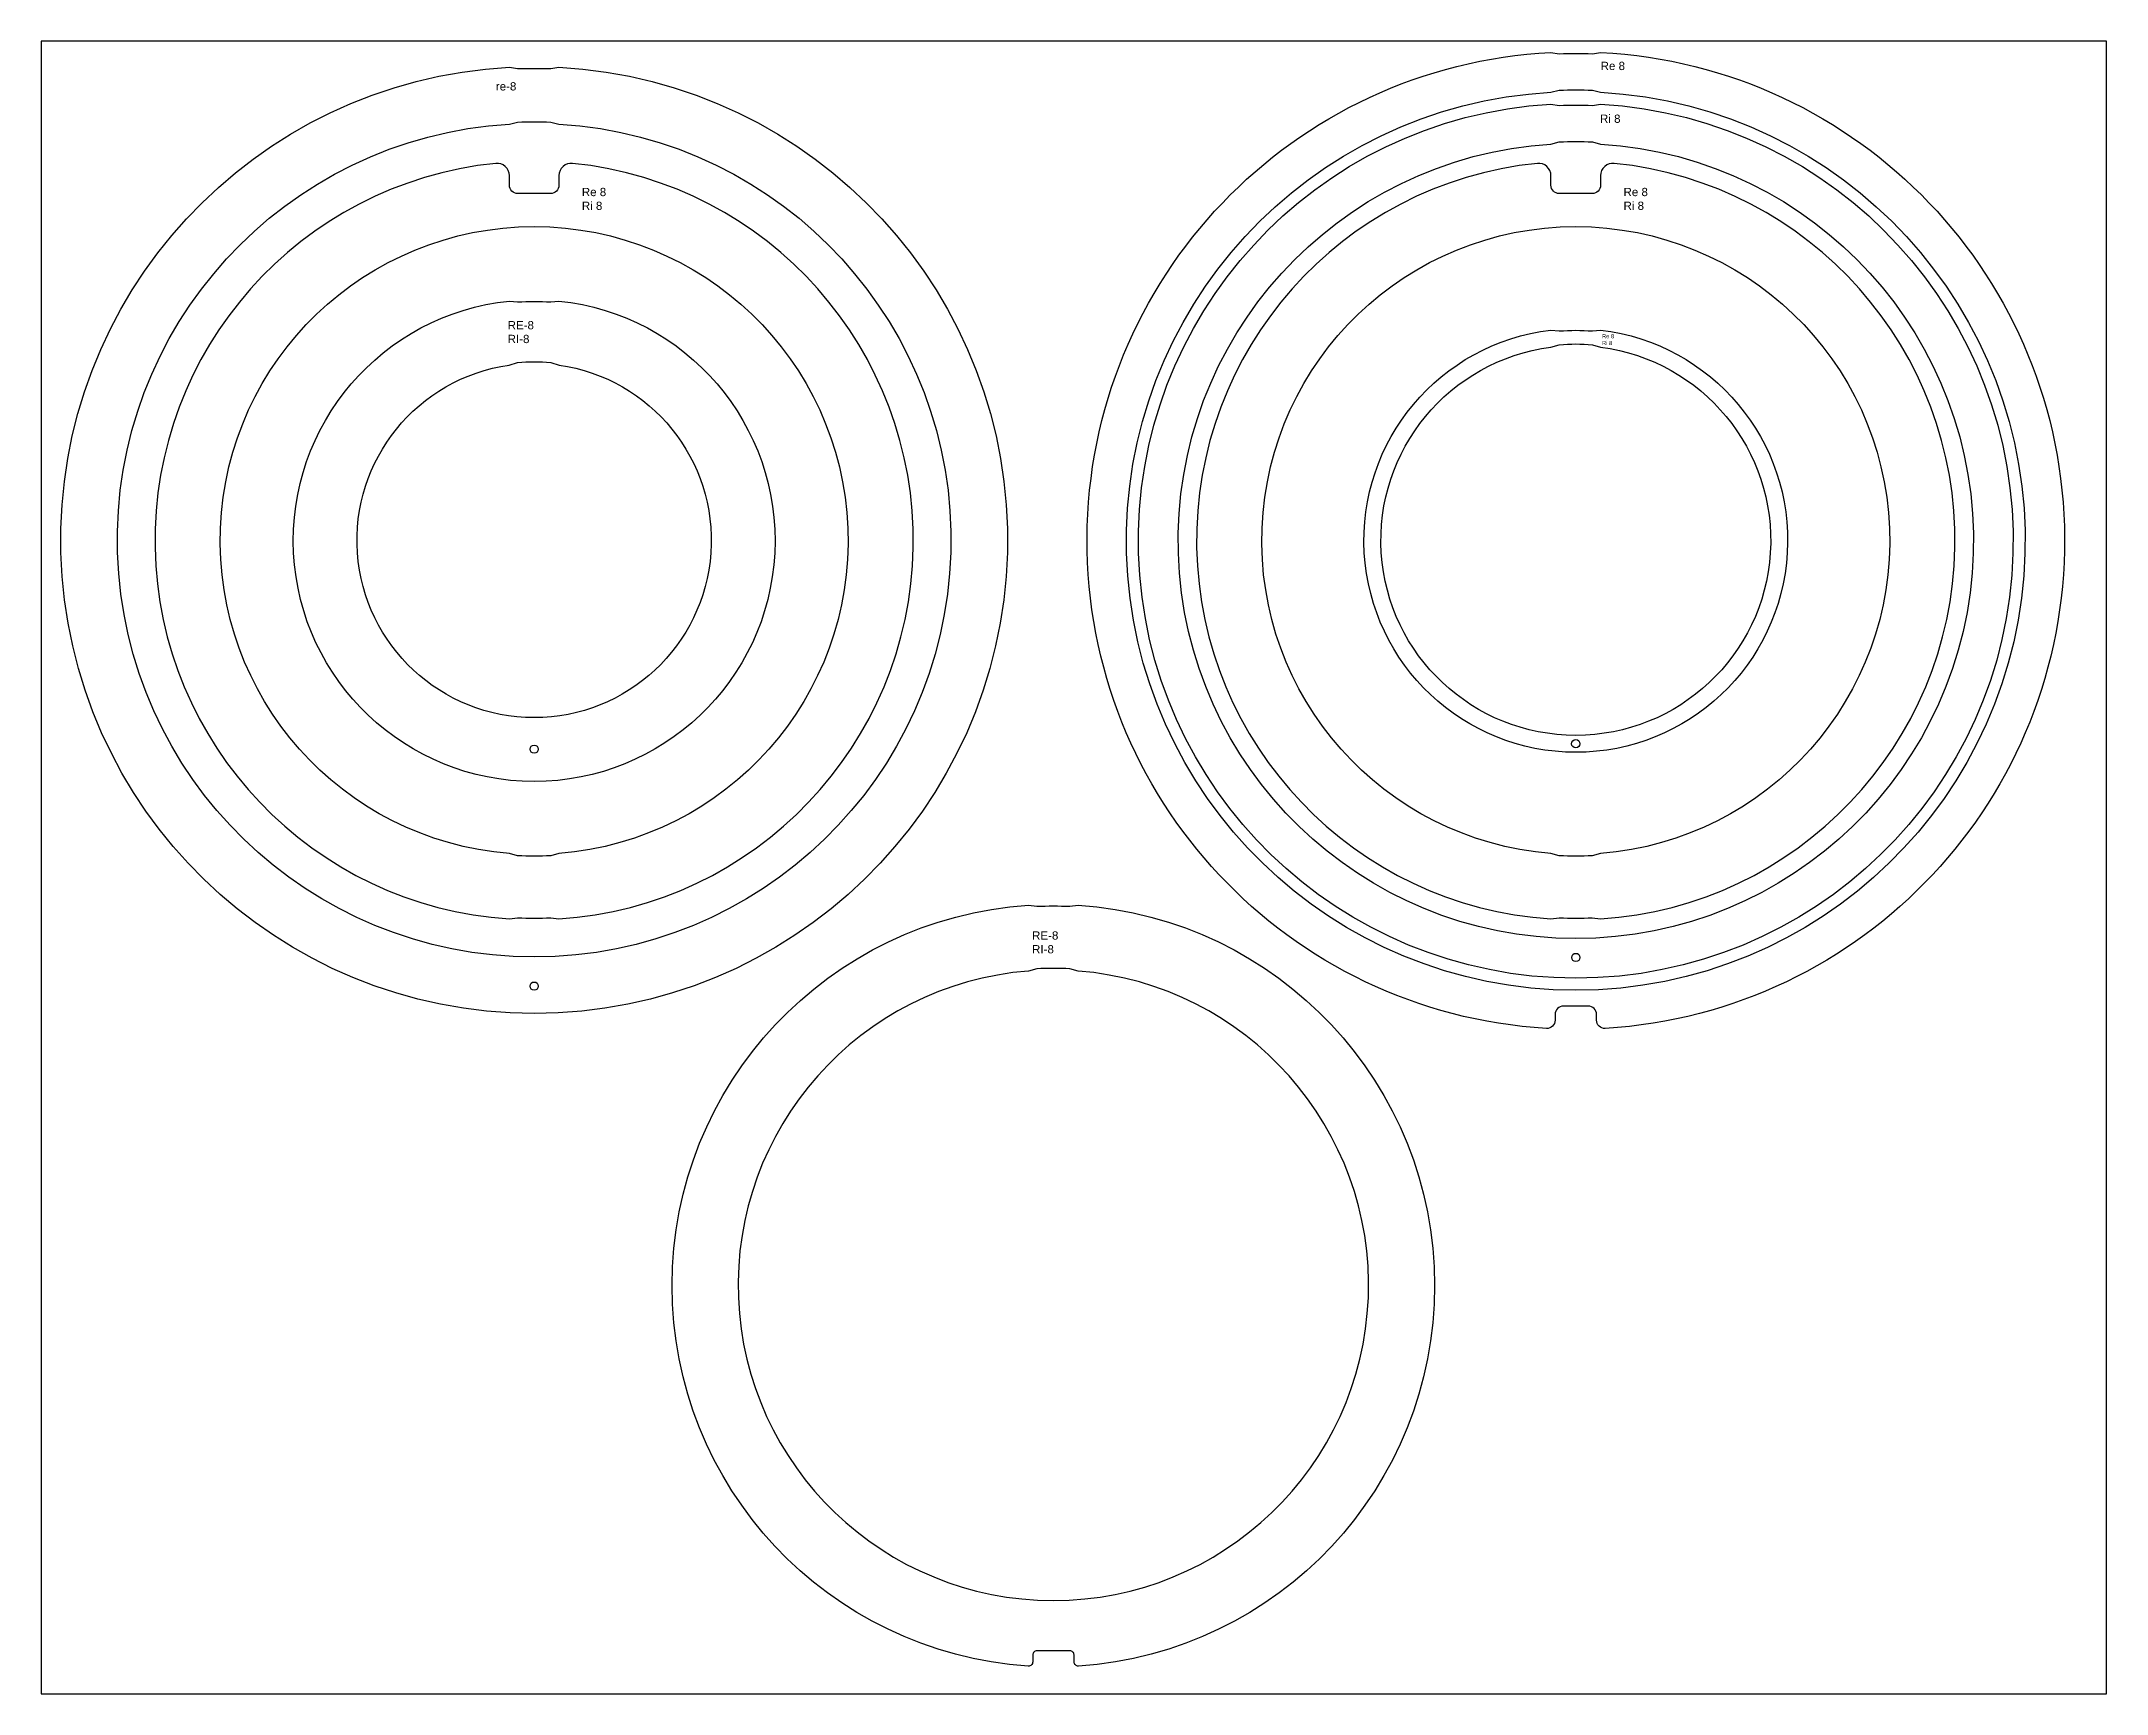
# Model space of a CAD drawing. Header units: millimetres. Extents: x 36282 to 38782, y 170857 to 172857.
import ezdxf

# ---------------------------------------------------------------- set-up
doc = ezdxf.new("R2010")
doc.units = ezdxf.units.MM
for name, color, linetype in [('13770898', 7, 'Continuous'), ('13770901', 7, 'Continuous'), ('13837022', 7, 'Continuous'), ('7518713', 7, 'Continuous'), ('Des.12277150', 7, 'Continuous'), ('EM-26239 05', 6, 'Continuous')]:
    doc.layers.add(name, color=color, linetype=linetype)
doc.styles.get("Standard").update_dxf_attribs({"font": 'arial.ttf'})

msp = doc.modelspace()

# ---------------------------------------------------------------- linework, layer by layer
msp.add_lwpolyline([(36281.9, 170856.7), (38781.9, 170856.7), (38781.9, 172856.7), (36281.9, 172856.7)], close=True)
for points in [[(36848.5, 172825.2), (36858.5, 172823.6, -0.017519), (36898.5, 172823.6), (36908.5, 172825.2, -38.173804)], [(36848.5, 172756.5), (36858.5, 172759, -0.019751), (36898.5, 172759), (36908.5, 172756.5, -33.603575)], [(37487, 171809.7, -0.021745), (37526.9, 171809.7), (37536.9, 171811.1, -0.936662), (37537.3, 170890.1, -0.433609), (37532, 170895.1), (37532, 170903.6, 0.414214), (37527, 170908.6), (37487, 170908.6, 0.414214), (37482, 170903.6), (37482, 170895.1, -0.433609), (37476.6, 170890.1, -0.936662), (37477, 171811.1)]]:
    msp.add_lwpolyline(points, format="xyb", close=True)
for centre in [(38139.4, 171747.8), (36878.5, 171713.1)]:
    msp.add_circle(centre, 5)
at = {"layer": '13770898'}
for points in [[(38124.3, 171688.9, 0.414214), (38114.3, 171678.9), (38114.3, 171671.9, -0.431981), (38103.7, 171661.9, -0.945956), (38109.3, 172843.2), (38119.3, 172841.6, -0.016983), (38159.4, 172841.6), (38169.4, 172843.2, -0.945956), (38175, 171661.9, -0.431981), (38164.4, 171671.9), (38164.4, 171678.9, 0.414214), (38154.4, 171688.9)], [(38109.3, 172795.1), (38119.3, 172797.5, -0.018355), (38159.4, 172797.5), (38169.4, 172795.1, -36.172355)]]:
    msp.add_lwpolyline(points, format="xyb", close=True, dxfattribs=at)
at = {"layer": '13770901'}
for points in [[(38109.3, 172780.6), (38119.3, 172779.1, -0.019), (38159.4, 172779.1), (38169.4, 172780.6, -35.204928)], [(38109.3, 172732.4), (38119.3, 172735, -0.020734), (38159.4, 172735), (38169.4, 172732.4, -32.002085)]]:
    msp.add_lwpolyline(points, format="xyb", close=True, dxfattribs=at)
at = {"layer": '13837022'}
for points in [[(38109.3, 172507.2), (38119.3, 172506.1, -0.039431), (38159.4, 172506.1), (38169.4, 172507.2, -17.00787)], [(38109.3, 172486.5), (38119.3, 172489.5, -0.04218), (38159.4, 172489.5), (38169.4, 172486.5, -15.636045)]]:
    msp.add_lwpolyline(points, format="xyb", close=True, dxfattribs=at)
msp.add_circle((38139.3, 172006.5), 5, dxfattribs=at)
at = {"layer": '7518713'}
msp.add_lwpolyline([(37486.9, 171734.1), (37476.9, 171731.4, 25.355596), (37537, 171731.4), (37527, 171734.1, 0.026161)], format="xyb", close=True, dxfattribs=at)
at = {"layer": 'Des.12277150'}
for points in [[(36848.5, 172542.3), (36858.5, 172541.2, -0.034564), (36898.5, 172541.2), (36908.5, 172542.3, -19.383463)], [(36848.4, 172464.8), (36858.4, 172468, -0.046521), (36898.6, 172468), (36908.6, 172464.8, -14.1764)]]:
    msp.add_lwpolyline(points, format="xyb", close=True, dxfattribs=at)
msp.add_circle((36878.5, 171999.9), 5, dxfattribs=at)
at = {"layer": 'EM-26239 05'}
for points in [[(36898.5, 172672.4), (36858.5, 172672.4, -0.414214), (36848.5, 172682.4), (36848.5, 172694.1, 0.444272), (36832, 172709, 0.919833), (36848.5, 171794.4), (36858.5, 171795.8, 0.021892), (36898.5, 171795.8), (36908.5, 171794.4, 0.919833), (36925, 172709, 0.444272), (36908.5, 172694.1), (36908.5, 172682.4, -0.414214)], [(38159.3, 172672.4), (38119.3, 172672.4, -0.414214), (38109.3, 172682.4), (38109.3, 172694.1, 0.444272), (38092.8, 172709, 0.919833), (38109.3, 171794.4), (38119.3, 171795.8, 0.021892), (38159.3, 171795.8), (38169.3, 171794.4, 0.919833), (38185.9, 172709, 0.444272), (38169.3, 172694.1), (38169.3, 172682.4, -0.414214)], [(36908.5, 171873.6), (36898.5, 171870.9, -0.026196), (36858.5, 171870.9), (36848.5, 171873.6, -25.293798)], [(38169.3, 171873.6), (38159.3, 171870.9, -0.026196), (38119.3, 171870.9), (38109.3, 171873.6, -25.293798)]]:
    msp.add_lwpolyline(points, format="xyb", close=True, dxfattribs=at)

# ---------------------------------------------------------------- texts
at = {"attachment_point": 1}
for s, width, insert, char_height in [('Re 8', 40.473, (38169.4, 172831.9), 10), ('re-8', 73.865, (36832.1, 172807.2), 10.01), ('Ri 8', 41.869, (38168.6, 172768), 10), ('Re 8\\PRi 8', 55.932, (36936.2, 172679.3), 10), ('Re 8\\PRi 8', 55.932, (38197.1, 172679.3), 10), ('RE-8\\PRI-8', 66.093, (36846.4, 172518.1), 10), ('Re 8\\PRi 8', 35.453, (38171.1, 172502.3), 5), ('RE-8\\PRI-8', 59.219, (37481.2, 171779.4), 10)]:
    msp.add_mtext_dynamic_manual_height_columns(s, width=width, gutter_width=12.5, heights=[0], dxfattribs=dict(at, insert=insert, char_height=char_height))

doc.saveas('drawing.dxf')
